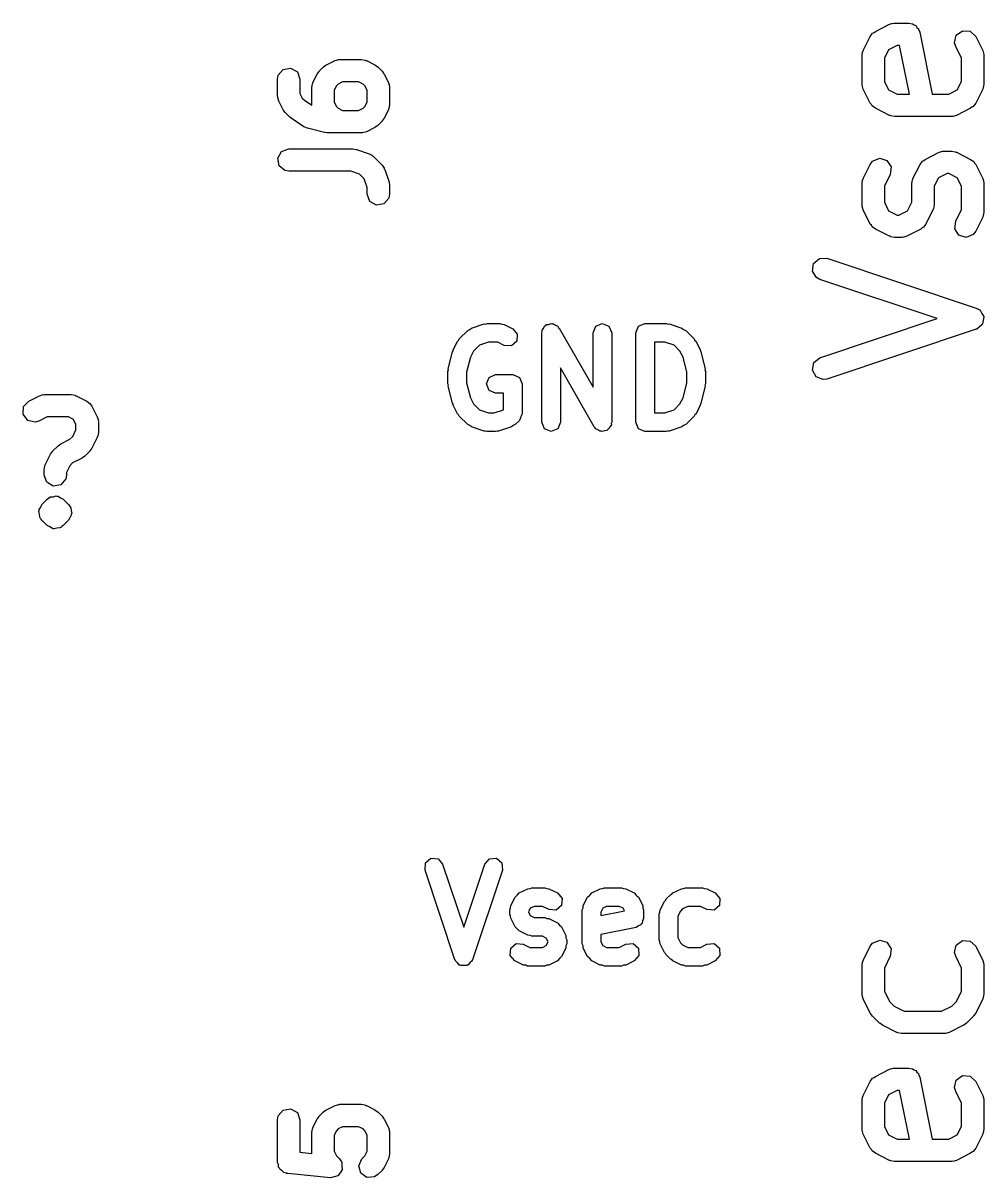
# Model space of a CAD drawing. Extents: x 83.3 to 116.7, y -116.7 to -83.3.
# Drawn here: x 110.29 to 116.73, y -100.02 to -92.28 of the extents above; entities that cross this region are included whole.
import ezdxf

# ---------------------------------------------------------------- set-up
doc = ezdxf.new("R2010")
doc.units = 0
doc.layers.add('BLACK', color=7, linetype='CONTINUOUS')

msp = doc.modelspace()

# ---------------------------------------------------------------- linework, layer by layer
at = {"layer": 'BLACK', "linetype": 'CONTINUOUS'}
for p, q in [((116.095, -92.2901), (116.12, -92.2826)), ((116.12, -92.2826), (116.124, -92.2837)), ((116.124, -92.2837), (116.129, -92.2821)), ((116.129, -92.2821), (116.224, -92.2821)), ((116.224, -92.2821), (116.249, -92.2867)), ((116.249, -92.2867), (116.259, -92.2946)), ((115.966, -92.3712), (115.982, -92.3503)), ((115.982, -92.3503), (115.992, -92.3458)), ((115.992, -92.3458), (116, -92.3377)), ((116, -92.3377), (116.095, -92.2901)), ((116.259, -92.2946), (116.271, -92.2986)), ((116.271, -92.2986), (116.278, -92.3106)), ((116.278, -92.3106), (116.289, -92.3196)), ((116.289, -92.3196), (116.291, -92.3318)), ((116.291, -92.3318), (116.297, -92.3424)), ((116.297, -92.3424), (116.381, -92.7583)), ((116.53, -92.4133), (116.542, -92.3634)), ((116.542, -92.3634), (116.583, -92.3329)), ((116.583, -92.3329), (116.635, -92.3359)), ((116.635, -92.3359), (116.672, -92.3712)), ((115.919, -92.4665), (115.966, -92.3712)), ((116.146, -92.4321), (116.089, -92.4607)), ((116.162, -92.4321), (116.146, -92.4321)), ((116.228, -92.7583), (116.162, -92.4321)), ((116.538, -92.4383), (116.53, -92.4133)), ((116.577, -92.5177), (116.538, -92.4383)), ((116.672, -92.3712), (116.719, -92.4665)), ((115.911, -92.5), (115.915, -92.4743)), ((115.911, -92.6905), (115.911, -92.5)), ((115.915, -92.4743), (115.918, -92.4709)), ((115.918, -92.4709), (115.919, -92.4665)), ((116.089, -92.4607), (116.061, -92.5177)), ((116.061, -92.5177), (116.061, -92.6728)), ((116.577, -92.6728), (116.577, -92.5177)), ((116.719, -92.4665), (116.727, -92.4914)), ((116.727, -92.4914), (116.726, -92.4958)), ((116.726, -92.4958), (116.727, -92.5)), ((116.727, -92.5), (116.727, -92.6905)), ((112.001, -92.6315), (112.034, -92.5922)), ((112.034, -92.5922), (112.084, -92.5833)), ((112.084, -92.5833), (112.129, -92.6089)), ((112.276, -92.6041), (112.304, -92.5755)), ((112.304, -92.5755), (112.322, -92.5627)), ((112.322, -92.5627), (112.324, -92.5615)), ((112.324, -92.5615), (112.381, -92.5329)), ((112.381, -92.5329), (112.406, -92.5255)), ((112.406, -92.5255), (112.41, -92.5265)), ((112.41, -92.5265), (112.414, -92.525)), ((112.414, -92.525), (112.557, -92.525)), ((112.557, -92.525), (112.583, -92.5295)), ((112.583, -92.5295), (112.586, -92.5324)), ((112.586, -92.5324), (112.591, -92.5329)), ((112.591, -92.5329), (112.648, -92.5615)), ((112.648, -92.5615), (112.666, -92.5748)), ((112.666, -92.5748), (112.667, -92.5755)), ((112.667, -92.5755), (112.696, -92.6041)), ((111.996, -92.6571), (112.001, -92.6315)), ((111.996, -92.7714), (111.996, -92.6571)), ((112.129, -92.6089), (112.146, -92.6571)), ((112.146, -92.6571), (112.146, -92.7537)), ((112.233, -92.6807), (112.261, -92.6236)), ((112.261, -92.6236), (112.275, -92.6056)), ((112.275, -92.6056), (112.276, -92.6041)), ((112.432, -92.675), (112.402, -92.6902)), ((112.539, -92.675), (112.432, -92.675)), ((112.57, -92.6902), (112.539, -92.675)), ((112.696, -92.6041), (112.709, -92.6225)), ((112.709, -92.6225), (112.71, -92.6236)), ((112.71, -92.6236), (112.739, -92.6807)), ((116.061, -92.6728), (116.089, -92.7298)), ((116.549, -92.7298), (116.577, -92.6728)), ((112.225, -92.7143), (112.23, -92.6886)), ((112.225, -92.8286), (112.225, -92.7143)), ((112.23, -92.6886), (112.232, -92.6852)), ((112.232, -92.6852), (112.233, -92.6807)), ((112.39, -92.7016), (112.375, -92.732)), ((112.375, -92.732), (112.375, -92.8109)), ((112.402, -92.6902), (112.39, -92.7016)), ((112.581, -92.7016), (112.57, -92.6902)), ((112.596, -92.732), (112.581, -92.7016)), ((112.596, -92.8109), (112.596, -92.732)), ((112.739, -92.6807), (112.746, -92.7057)), ((112.746, -92.7057), (112.745, -92.7101)), ((112.745, -92.7101), (112.746, -92.7143)), ((112.746, -92.7143), (112.746, -92.8286)), ((115.912, -92.6947), (115.911, -92.6905)), ((115.911, -92.699), (115.912, -92.6947)), ((115.919, -92.724), (115.911, -92.699)), ((115.966, -92.8193), (115.919, -92.724)), ((116.089, -92.7298), (116.146, -92.7583)), ((116.492, -92.7583), (116.549, -92.7298)), ((116.719, -92.724), (116.672, -92.8193)), ((116.72, -92.7196), (116.719, -92.724)), ((116.723, -92.7161), (116.72, -92.7196)), ((116.727, -92.6905), (116.723, -92.7161)), ((111.998, -92.7756), (111.996, -92.7714)), ((111.997, -92.78), (111.998, -92.7756)), ((112.004, -92.805), (111.997, -92.78)), ((112.033, -92.8621), (112.004, -92.805)), ((112.146, -92.7537), (112.162, -92.7841)), ((112.162, -92.7841), (112.176, -92.7989)), ((112.176, -92.7989), (112.226, -92.8322)), ((112.226, -92.8322), (112.225, -92.8286)), ((112.375, -92.8109), (112.39, -92.8413)), ((112.581, -92.8413), (112.596, -92.8109)), ((112.746, -92.8286), (112.742, -92.8542)), ((115.974, -92.827), (115.966, -92.8193)), ((115.979, -92.8373), (115.974, -92.827)), ((116.146, -92.7583), (116.228, -92.7583)), ((116.381, -92.7583), (116.492, -92.7583)), ((116.672, -92.8193), (116.656, -92.8402)), ((112.034, -92.8632), (112.033, -92.8621)), ((112.047, -92.8816), (112.034, -92.8632)), ((112.076, -92.9102), (112.047, -92.8816)), ((112.39, -92.8413), (112.402, -92.8526)), ((112.402, -92.8526), (112.432, -92.8679)), ((112.432, -92.8679), (112.539, -92.8679)), ((112.539, -92.8679), (112.57, -92.8526)), ((112.57, -92.8526), (112.581, -92.8413)), ((112.739, -92.8621), (112.71, -92.9193)), ((112.742, -92.8542), (112.739, -92.8577)), ((112.739, -92.8577), (112.739, -92.8621)), ((116, -92.8528), (115.979, -92.8373)), ((116.095, -92.9004), (116, -92.8528)), ((116.099, -92.9009), (116.095, -92.9004)), ((116.103, -92.9038), (116.099, -92.9009)), ((116.129, -92.9083), (116.103, -92.9038)), ((116.514, -92.9068), (116.51, -92.9083)), ((116.518, -92.9078), (116.514, -92.9068)), ((116.543, -92.9004), (116.518, -92.9078)), ((116.638, -92.8528), (116.543, -92.9004)), ((116.646, -92.8446), (116.638, -92.8528)), ((116.656, -92.8402), (116.646, -92.8446)), ((112.079, -92.9117), (112.076, -92.9102)), ((112.087, -92.9195), (112.079, -92.9117)), ((112.173, -92.9767), (112.087, -92.9195)), ((112.173, -92.9768), (112.173, -92.9767)), ((112.196, -92.987), (112.173, -92.9768)), ((112.648, -92.9814), (112.591, -93.0099)), ((112.649, -92.9802), (112.648, -92.9814)), ((112.667, -92.9673), (112.649, -92.9802)), ((112.696, -92.9387), (112.667, -92.9673)), ((112.697, -92.9373), (112.696, -92.9387)), ((112.71, -92.9193), (112.697, -92.9373)), ((116.51, -92.9083), (116.129, -92.9083)), ((112.31, -93.0156), (112.196, -92.987)), ((112.314, -93.0153), (112.31, -93.0156)), ((112.329, -93.0179), (112.314, -93.0153)), ((112.557, -93.0179), (112.329, -93.0179)), ((112.561, -93.0163), (112.557, -93.0179)), ((112.566, -93.0174), (112.561, -93.0163)), ((112.591, -93.0099), (112.566, -93.0174)), ((112.023, -93.1425), (112.071, -93.125)), ((112.071, -93.125), (112.5, -93.125)), ((112.5, -93.125), (112.522, -93.1289)), ((112.522, -93.1289), (112.524, -93.1288)), ((112.524, -93.1288), (112.609, -93.1574)), ((116.428, -93.1472), (116.453, -93.1398)), ((116.453, -93.1398), (116.458, -93.1408)), ((116.458, -93.1408), (116.462, -93.1393)), ((116.462, -93.1393), (116.51, -93.1393)), ((116.51, -93.1393), (116.535, -93.1438)), ((111.998, -93.187), (112.023, -93.1425)), ((112.006, -93.2375), (111.998, -93.187)), ((112.609, -93.1574), (112.632, -93.1698)), ((112.632, -93.1698), (112.635, -93.1736)), ((112.635, -93.1736), (112.639, -93.1755)), ((112.639, -93.1755), (112.696, -93.2327)), ((115.966, -93.2284), (115.982, -93.2074)), ((115.982, -93.2074), (116.029, -93.187)), ((116.029, -93.187), (116.078, -93.2017)), ((116.078, -93.2017), (116.106, -93.2445)), ((116.3, -93.2284), (116.315, -93.2074)), ((116.315, -93.2074), (116.325, -93.203)), ((116.325, -93.203), (116.333, -93.1948)), ((116.333, -93.1948), (116.428, -93.1472)), ((116.535, -93.1438), (116.539, -93.1467)), ((116.539, -93.1467), (116.543, -93.1472)), ((116.543, -93.1472), (116.638, -93.1948)), ((116.638, -93.1948), (116.659, -93.2103)), ((116.659, -93.2103), (116.664, -93.2206)), ((112.046, -93.2705), (112.006, -93.2375)), ((112.071, -93.275), (112.046, -93.2705)), ((112.488, -93.275), (112.071, -93.275)), ((112.545, -93.2941), (112.488, -93.275)), ((112.577, -93.3262), (112.545, -93.2941)), ((112.696, -93.2327), (112.711, -93.254)), ((112.711, -93.254), (112.711, -93.2585)), ((112.711, -93.2585), (112.714, -93.262)), ((112.714, -93.262), (112.743, -93.3477)), ((115.919, -93.3236), (115.966, -93.2284)), ((116.106, -93.2445), (116.1, -93.2954)), ((116.252, -93.3236), (116.3, -93.2284)), ((116.48, -93.2893), (116.423, -93.3178)), ((116.492, -93.2893), (116.48, -93.2893)), ((116.549, -93.3178), (116.492, -93.2893)), ((116.664, -93.2206), (116.672, -93.2284)), ((116.672, -93.2284), (116.719, -93.3236)), ((112.596, -93.3836), (112.577, -93.3262)), ((112.743, -93.3477), (112.746, -93.3699)), ((112.746, -93.3699), (112.746, -93.3714)), ((112.746, -93.3714), (112.746, -93.4286)), ((115.911, -93.3571), (115.915, -93.3315)), ((115.911, -93.5), (115.911, -93.3571)), ((115.915, -93.3315), (115.918, -93.3281)), ((115.918, -93.3281), (115.919, -93.3236)), ((116.1, -93.2954), (116.061, -93.3748)), ((116.244, -93.3571), (116.249, -93.3315)), ((116.244, -93.4823), (116.244, -93.3571)), ((116.249, -93.3315), (116.251, -93.3281)), ((116.251, -93.3281), (116.252, -93.3236)), ((116.423, -93.3178), (116.394, -93.3748)), ((116.577, -93.3748), (116.549, -93.3178)), ((116.719, -93.3236), (116.727, -93.3486)), ((116.727, -93.3486), (116.726, -93.3529)), ((116.726, -93.3529), (116.727, -93.3571)), ((116.727, -93.3571), (116.727, -93.5476)), ((112.596, -93.4286), (112.596, -93.3836)), ((112.614, -93.4768), (112.596, -93.4286)), ((112.746, -93.4286), (112.742, -93.4542)), ((116.061, -93.3748), (116.061, -93.4823)), ((116.394, -93.3748), (116.394, -93.5)), ((116.577, -93.5299), (116.577, -93.3748)), ((112.658, -93.5024), (112.614, -93.4768)), ((112.709, -93.4935), (112.658, -93.5024)), ((112.742, -93.4542), (112.709, -93.4935)), ((115.912, -93.5042), (115.911, -93.5)), ((115.911, -93.5086), (115.912, -93.5042)), ((115.919, -93.5335), (115.911, -93.5086)), ((116.061, -93.4823), (116.089, -93.5393)), ((116.216, -93.5393), (116.244, -93.4823)), ((116.39, -93.5257), (116.387, -93.5291)), ((116.394, -93.5), (116.39, -93.5257)), ((115.966, -93.6288), (115.919, -93.5335)), ((116.089, -93.5393), (116.146, -93.5679)), ((116.146, -93.5679), (116.158, -93.5679)), ((116.158, -93.5679), (116.216, -93.5393)), ((116.386, -93.5335), (116.339, -93.6288)), ((116.387, -93.5291), (116.386, -93.5335)), ((116.538, -93.6093), (116.577, -93.5299)), ((116.719, -93.5812), (116.672, -93.6764)), ((116.72, -93.5767), (116.719, -93.5812)), ((116.723, -93.5733), (116.72, -93.5767)), ((116.727, -93.5476), (116.723, -93.5733)), ((115.974, -93.6365), (115.966, -93.6288)), ((115.979, -93.6468), (115.974, -93.6365)), ((116, -93.6623), (115.979, -93.6468)), ((116.095, -93.7099), (116, -93.6623)), ((116.305, -93.6623), (116.21, -93.7099)), ((116.313, -93.6542), (116.305, -93.6623)), ((116.323, -93.6497), (116.313, -93.6542)), ((116.339, -93.6288), (116.323, -93.6497)), ((116.532, -93.6603), (116.538, -93.6093)), ((116.56, -93.7031), (116.532, -93.6603)), ((116.672, -93.6764), (116.656, -93.6973)), ((116.099, -93.7105), (116.095, -93.7099)), ((116.103, -93.7133), (116.099, -93.7105)), ((116.129, -93.7179), (116.103, -93.7133)), ((116.176, -93.7179), (116.129, -93.7179)), ((116.18, -93.7163), (116.176, -93.7179)), ((116.185, -93.7174), (116.18, -93.7163)), ((116.21, -93.7099), (116.185, -93.7174)), ((116.609, -93.7177), (116.56, -93.7031)), ((116.656, -93.6973), (116.609, -93.7177)), ((115.579, -93.9436), (115.586, -93.8929)), ((115.586, -93.8929), (115.625, -93.8588)), ((115.625, -93.8588), (115.676, -93.8574)), ((115.676, -93.8574), (116.676, -94.1908)), ((115.606, -93.9873), (115.579, -93.9436)), ((115.629, -93.9997), (115.606, -93.9873)), ((116.415, -94.2619), (115.629, -93.9997)), ((116.676, -94.1908), (116.699, -94.2032)), ((116.699, -94.2032), (116.7, -94.205)), ((116.7, -94.205), (116.702, -94.2058)), ((116.702, -94.2058), (116.713, -94.2267)), ((113.295, -94.3257), (113.38, -94.2971)), ((113.38, -94.2971), (113.39, -94.2979)), ((113.39, -94.2979), (113.4, -94.2939)), ((113.4, -94.2939), (113.486, -94.2939)), ((113.486, -94.2939), (113.499, -94.2995)), ((113.499, -94.2995), (113.514, -94.3005)), ((113.514, -94.3005), (113.571, -94.3291)), ((113.798, -94.3022), (113.814, -94.3001)), ((113.814, -94.3001), (113.829, -94.2939)), ((113.829, -94.2939), (113.837, -94.2972)), ((113.837, -94.2972), (113.845, -94.2961)), ((113.845, -94.2961), (113.858, -94.306)), ((114.127, -94.3122), (114.171, -94.2939)), ((114.171, -94.2939), (114.216, -94.3122)), ((114.413, -94.3122), (114.457, -94.2939)), ((114.457, -94.2939), (114.6, -94.2939)), ((114.6, -94.2939), (114.61, -94.2979)), ((114.61, -94.2979), (114.62, -94.2971)), ((114.62, -94.2971), (114.705, -94.3257)), ((115.629, -94.5241), (116.415, -94.2619)), ((116.713, -94.2267), (116.726, -94.2469)), ((116.717, -94.299), (116.716, -94.3012)), ((116.718, -94.2976), (116.717, -94.299)), ((116.722, -94.2742), (116.718, -94.2976)), ((116.727, -94.2509), (116.722, -94.2742)), ((116.726, -94.2469), (116.726, -94.249)), ((116.726, -94.249), (116.727, -94.2509)), ((113.213, -94.3979), (113.27, -94.3408)), ((113.27, -94.3408), (113.284, -94.3352)), ((113.284, -94.3352), (113.295, -94.3257)), ((113.571, -94.3291), (113.602, -94.3652)), ((113.602, -94.3652), (113.599, -94.413)), ((113.766, -94.3564), (113.769, -94.3485)), ((113.766, -94.9564), (113.766, -94.3564)), ((113.768, -94.34), (113.778, -94.3272)), ((113.769, -94.3485), (113.768, -94.34)), ((113.778, -94.3272), (113.784, -94.3122)), ((113.784, -94.3122), (113.792, -94.3089)), ((113.792, -94.3089), (113.798, -94.3022)), ((113.858, -94.306), (113.873, -94.3122)), ((113.873, -94.3122), (113.876, -94.3202)), ((113.876, -94.3202), (113.883, -94.3254)), ((113.883, -94.3254), (114.109, -94.7211)), ((114.109, -94.3564), (114.127, -94.3122)), ((114.109, -94.7211), (114.109, -94.3564)), ((114.216, -94.3122), (114.234, -94.3564)), ((114.234, -94.3564), (114.234, -94.9564)), ((114.395, -94.3564), (114.413, -94.3122)), ((114.395, -94.9564), (114.395, -94.3564)), ((114.705, -94.3257), (114.716, -94.3352)), ((114.716, -94.3352), (114.73, -94.3408)), ((114.73, -94.3408), (114.787, -94.3979)), ((116.676, -94.3331), (115.676, -94.6664)), ((116.678, -94.3317), (116.676, -94.3331)), ((116.68, -94.3317), (116.678, -94.3317)), ((116.698, -94.3159), (116.68, -94.3317)), ((116.716, -94.3012), (116.698, -94.3159)), ((113.173, -94.4713), (113.201, -94.4142)), ((113.201, -94.4142), (113.209, -94.4075)), ((113.209, -94.4075), (113.213, -94.3979)), ((113.348, -94.4396), (113.309, -94.4792)), ((113.41, -94.4189), (113.348, -94.4396)), ((113.471, -94.4189), (113.41, -94.4189)), ((113.515, -94.4409), (113.471, -94.4189)), ((113.563, -94.4443), (113.515, -94.4409)), ((113.599, -94.413), (113.563, -94.4443)), ((114.52, -94.4189), (114.52, -94.8939)), ((114.59, -94.4189), (114.52, -94.4189)), ((114.652, -94.4396), (114.59, -94.4189)), ((114.691, -94.4792), (114.652, -94.4396)), ((114.787, -94.3979), (114.791, -94.4075)), ((114.791, -94.4075), (114.799, -94.4142)), ((114.799, -94.4142), (114.827, -94.4713)), ((113.139, -94.5984), (113.168, -94.4841)), ((113.168, -94.4841), (113.172, -94.4784)), ((113.172, -94.4784), (113.173, -94.4713)), ((113.288, -94.5211), (113.262, -94.6213)), ((113.309, -94.4792), (113.288, -94.5211)), ((114.712, -94.5211), (114.691, -94.4792)), ((114.737, -94.6213), (114.712, -94.5211)), ((114.827, -94.4713), (114.828, -94.4784)), ((114.828, -94.4784), (114.832, -94.4841)), ((114.832, -94.4841), (114.861, -94.5984)), ((115.588, -94.556), (115.629, -94.5241)), ((113.137, -94.6136), (113.141, -94.6062)), ((113.141, -94.6062), (113.139, -94.5984)), ((114.117, -94.9874), (113.891, -94.5918)), ((113.891, -94.5918), (113.891, -94.9564)), ((114.861, -94.5984), (114.859, -94.6062)), ((114.859, -94.6062), (114.862, -94.6136)), ((115.578, -94.6062), (115.588, -94.556)), ((115.603, -94.6514), (115.578, -94.6062)), ((113.137, -94.6993), (113.137, -94.6136)), ((113.262, -94.6213), (113.262, -94.6916)), ((113.395, -94.6993), (113.413, -94.6551)), ((113.413, -94.6551), (113.457, -94.6368)), ((113.457, -94.6368), (113.571, -94.6368)), ((113.571, -94.6368), (113.616, -94.6551)), ((113.616, -94.6551), (113.634, -94.6993)), ((114.737, -94.6916), (114.737, -94.6213)), ((114.862, -94.6136), (114.862, -94.6993)), ((115.65, -94.6702), (115.603, -94.6514)), ((115.676, -94.6664), (115.65, -94.6702)), ((113.141, -94.7066), (113.137, -94.6993)), ((113.139, -94.7144), (113.141, -94.7066)), ((113.168, -94.8287), (113.139, -94.7144)), ((113.262, -94.6916), (113.288, -94.7918)), ((113.413, -94.7435), (113.395, -94.6993)), ((113.457, -94.7618), (113.413, -94.7435)), ((113.509, -94.7618), (113.457, -94.7618)), ((113.509, -94.8733), (113.509, -94.7618)), ((113.634, -94.6993), (113.634, -94.8993)), ((114.712, -94.7918), (114.737, -94.6916)), ((114.861, -94.7144), (114.832, -94.8287)), ((114.862, -94.6993), (114.859, -94.7066)), ((114.859, -94.7066), (114.861, -94.7144)), ((110.295, -94.8515), (110.331, -94.8143)), ((110.331, -94.8143), (110.402, -94.7786)), ((110.402, -94.7786), (110.427, -94.7711)), ((110.427, -94.7711), (110.431, -94.7722)), ((110.431, -94.7722), (110.436, -94.7707)), ((110.436, -94.7707), (110.614, -94.7707)), ((110.614, -94.7707), (110.64, -94.7752)), ((110.64, -94.7752), (110.643, -94.7781)), ((110.643, -94.7781), (110.648, -94.7786)), ((110.648, -94.7786), (110.719, -94.8143)), ((110.719, -94.8143), (110.74, -94.8298)), ((110.74, -94.8298), (110.745, -94.8401)), ((110.745, -94.8401), (110.753, -94.8478)), ((113.172, -94.8344), (113.168, -94.8287)), ((113.173, -94.8415), (113.172, -94.8344)), ((113.201, -94.8987), (113.173, -94.8415)), ((113.288, -94.7918), (113.309, -94.8337)), ((113.309, -94.8337), (113.348, -94.8732)), ((114.652, -94.8732), (114.691, -94.8337)), ((114.691, -94.8337), (114.712, -94.7918)), ((114.827, -94.8415), (114.799, -94.8987)), ((114.828, -94.8344), (114.827, -94.8415)), ((114.832, -94.8287), (114.828, -94.8344)), ((110.292, -94.9028), (110.295, -94.8515)), ((110.323, -94.944), (110.292, -94.9028)), ((110.753, -94.8478), (110.789, -94.9193)), ((110.789, -94.9193), (110.796, -94.9442)), ((113.209, -94.9054), (113.201, -94.8987)), ((113.213, -94.9149), (113.209, -94.9054)), ((113.27, -94.9721), (113.213, -94.9149)), ((113.348, -94.8732), (113.41, -94.8939)), ((113.41, -94.8939), (113.447, -94.8939)), ((113.447, -94.8939), (113.509, -94.8733)), ((113.63, -94.9083), (113.616, -94.9435)), ((113.634, -94.8993), (113.63, -94.9083)), ((114.52, -94.8939), (114.59, -94.8939)), ((114.59, -94.8939), (114.652, -94.8732)), ((114.787, -94.9149), (114.73, -94.9721)), ((114.791, -94.9054), (114.787, -94.9149)), ((114.799, -94.8987), (114.791, -94.9054)), ((110.373, -94.9559), (110.323, -94.944)), ((110.398, -94.9484), (110.373, -94.9559)), ((110.453, -94.9207), (110.398, -94.9484)), ((110.597, -94.9207), (110.453, -94.9207)), ((110.63, -94.9373), (110.597, -94.9207)), ((110.646, -94.9705), (110.63, -94.9373)), ((110.646, -95.0065), (110.646, -94.9705)), ((110.796, -94.9442), (110.795, -94.9486)), ((110.795, -94.9486), (110.796, -94.9528)), ((110.796, -94.9528), (110.796, -95.0242)), ((113.284, -94.9776), (113.27, -94.9721)), ((113.295, -94.9871), (113.284, -94.9776)), ((113.38, -95.0157), (113.295, -94.9871)), ((113.563, -94.9871), (113.477, -95.0157)), ((113.574, -94.9776), (113.563, -94.9871)), ((113.587, -94.972), (113.574, -94.9776)), ((113.616, -94.9435), (113.587, -94.972)), ((113.784, -95.0006), (113.766, -94.9564)), ((113.891, -94.9564), (113.873, -95.0006)), ((114.124, -94.9927), (114.117, -94.9874)), ((114.127, -95.0006), (114.124, -94.9927)), ((114.222, -94.9857), (114.216, -95.0006)), ((114.232, -94.9729), (114.222, -94.9857)), ((114.234, -94.9564), (114.231, -94.9644)), ((114.231, -94.9644), (114.232, -94.9729)), ((114.413, -95.0006), (114.395, -94.9564)), ((114.705, -94.9871), (114.62, -95.0157)), ((114.716, -94.9776), (114.705, -94.9871)), ((114.73, -94.9721), (114.716, -94.9776)), ((110.545, -95.1), (110.606, -95.0697)), ((110.606, -95.0697), (110.624, -95.0512)), ((110.624, -95.0512), (110.646, -95.0065)), ((110.789, -95.0578), (110.753, -95.1292)), ((110.792, -95.0499), (110.789, -95.0533)), ((110.789, -95.0533), (110.789, -95.0578)), ((110.796, -95.0242), (110.792, -95.0499)), ((113.39, -95.015), (113.38, -95.0157)), ((113.4, -95.0189), (113.39, -95.015)), ((113.457, -95.0189), (113.4, -95.0189)), ((113.467, -95.015), (113.457, -95.0189)), ((113.477, -95.0157), (113.467, -95.015)), ((113.829, -95.0189), (113.784, -95.0006)), ((113.873, -95.0006), (113.829, -95.0189)), ((114.142, -95.0068), (114.127, -95.0006)), ((114.155, -95.0167), (114.142, -95.0068)), ((114.163, -95.0156), (114.155, -95.0167)), ((114.171, -95.0189), (114.163, -95.0156)), ((114.186, -95.0127), (114.171, -95.0189)), ((114.202, -95.0107), (114.186, -95.0127)), ((114.208, -95.0039), (114.202, -95.0107)), ((114.216, -95.0006), (114.208, -95.0039)), ((114.457, -95.0189), (114.413, -95.0006)), ((114.6, -95.0189), (114.457, -95.0189)), ((114.61, -95.015), (114.6, -95.0189)), ((114.62, -95.0157), (114.61, -95.015)), ((110.476, -95.1693), (110.489, -95.1512)), ((110.489, -95.1512), (110.49, -95.1498)), ((110.49, -95.1498), (110.526, -95.114)), ((110.526, -95.114), (110.544, -95.1012)), ((110.544, -95.1012), (110.545, -95.1)), ((110.739, -95.1487), (110.703, -95.1844)), ((110.753, -95.1292), (110.739, -95.1472)), ((110.739, -95.1472), (110.739, -95.1487)), ((110.44, -95.2407), (110.476, -95.1693)), ((110.623, -95.2287), (110.604, -95.2472)), ((110.684, -95.1984), (110.623, -95.2287)), ((110.685, -95.1973), (110.684, -95.1984)), ((110.703, -95.1844), (110.685, -95.1973)), ((110.432, -95.2742), (110.437, -95.2486)), ((110.432, -95.3099), (110.432, -95.2742)), ((110.437, -95.2486), (110.44, -95.2451)), ((110.44, -95.2451), (110.44, -95.2407)), ((110.604, -95.2472), (110.582, -95.2919)), ((110.582, -95.2919), (110.582, -95.3099)), ((110.45, -95.3581), (110.432, -95.3099)), ((110.494, -95.3838), (110.45, -95.3581)), ((110.545, -95.3749), (110.494, -95.3838)), ((110.578, -95.3356), (110.545, -95.3749)), ((110.582, -95.3099), (110.578, -95.3356)), ((110.468, -95.4618), (110.47, -95.4593)), ((110.47, -95.4593), (110.472, -95.4589)), ((110.472, -95.4589), (110.475, -95.4563)), ((110.475, -95.4563), (110.495, -95.4546)), ((110.495, -95.4546), (110.514, -95.4495)), ((110.514, -95.4495), (110.517, -95.451)), ((110.517, -95.451), (110.52, -95.4504)), ((110.52, -95.4504), (110.523, -95.4521)), ((110.523, -95.4521), (110.527, -95.4518)), ((110.527, -95.4518), (110.543, -95.463)), ((110.399, -95.5405), (110.41, -95.5246)), ((110.41, -95.5246), (110.418, -95.5069)), ((110.418, -95.5069), (110.454, -95.4712)), ((110.454, -95.4712), (110.462, -95.4655)), ((110.462, -95.4655), (110.464, -95.4628)), ((110.464, -95.4628), (110.467, -95.4619)), ((110.467, -95.4619), (110.468, -95.4618)), ((110.543, -95.463), (110.56, -95.4712)), ((110.56, -95.4712), (110.596, -95.5069)), ((110.596, -95.5069), (110.602, -95.515)), ((110.602, -95.515), (110.604, -95.5169)), ((110.604, -95.5169), (110.605, -95.5201)), ((110.605, -95.5201), (110.611, -95.5282)), ((110.611, -95.5282), (110.613, -95.5477)), ((110.397, -95.5534), (110.4, -95.5473)), ((110.402, -95.5722), (110.397, -95.5534)), ((110.4, -95.5473), (110.399, -95.5405)), ((110.403, -95.5916), (110.402, -95.5722)), ((110.409, -95.5997), (110.403, -95.5916)), ((110.41, -95.603), (110.409, -95.5997)), ((110.413, -95.6049), (110.41, -95.603)), ((110.418, -95.613), (110.413, -95.6049)), ((110.454, -95.6487), (110.418, -95.613)), ((110.596, -95.613), (110.56, -95.6487)), ((110.604, -95.5953), (110.596, -95.613)), ((110.615, -95.5793), (110.604, -95.5953)), ((110.613, -95.5477), (110.618, -95.5665)), ((110.618, -95.5665), (110.615, -95.5726)), ((110.615, -95.5726), (110.615, -95.5793)), ((110.472, -95.6569), (110.454, -95.6487)), ((110.488, -95.6681), (110.472, -95.6569)), ((110.491, -95.6678), (110.488, -95.6681)), ((110.494, -95.6695), (110.491, -95.6678)), ((110.497, -95.6689), (110.494, -95.6695)), ((110.501, -95.6704), (110.497, -95.6689)), ((110.519, -95.6653), (110.501, -95.6704)), ((110.539, -95.6636), (110.519, -95.6653)), ((110.543, -95.661), (110.539, -95.6636)), ((110.545, -95.6606), (110.543, -95.661)), ((110.547, -95.6581), (110.545, -95.6606)), ((110.55, -95.6571), (110.547, -95.658)), ((110.547, -95.658), (110.547, -95.6581)), ((110.552, -95.6544), (110.55, -95.6571)), ((110.56, -95.6487), (110.552, -95.6544)), ((112.984, -97.9562), (112.987, -97.9085)), ((112.987, -97.9085), (113.023, -97.8771)), ((113.023, -97.8771), (113.071, -97.8805)), ((113.071, -97.8805), (113.102, -97.9167)), ((113.102, -97.9167), (113.243, -98.3388)), ((113.243, -98.3388), (113.384, -97.9167)), ((113.384, -97.9167), (113.415, -97.8805)), ((113.415, -97.8805), (113.463, -97.8771)), ((113.463, -97.8771), (113.499, -97.9085)), ((113.499, -97.9085), (113.502, -97.9562)), ((113.184, -98.5562), (112.984, -97.9562)), ((113.502, -97.9562), (113.302, -98.5562)), ((113.615, -98.1091), (113.672, -98.0805)), ((113.672, -98.0805), (113.687, -98.0795)), ((113.687, -98.0795), (113.7, -98.0739)), ((113.7, -98.0739), (113.786, -98.0739)), ((113.786, -98.0739), (113.799, -98.0795)), ((113.799, -98.0795), (113.814, -98.0805)), ((113.814, -98.0805), (113.871, -98.1091)), ((114.101, -98.1091), (114.158, -98.0805)), ((114.158, -98.0805), (114.172, -98.0795)), ((114.172, -98.0795), (114.186, -98.0739)), ((114.186, -98.0739), (114.3, -98.0739)), ((114.3, -98.0739), (114.313, -98.0795)), ((114.313, -98.0795), (114.328, -98.0805)), ((114.328, -98.0805), (114.385, -98.1091)), ((114.643, -98.1091), (114.701, -98.0805)), ((114.701, -98.0805), (114.715, -98.0795)), ((114.715, -98.0795), (114.729, -98.0739)), ((114.729, -98.0739), (114.843, -98.0739)), ((114.843, -98.0739), (114.856, -98.0795)), ((114.856, -98.0795), (114.871, -98.0805)), ((114.871, -98.0805), (114.928, -98.1091)), ((113.558, -98.1942), (113.587, -98.137)), ((113.587, -98.137), (113.602, -98.1241)), ((113.602, -98.1241), (113.615, -98.1091)), ((113.871, -98.1091), (113.902, -98.1452)), ((113.902, -98.1452), (113.899, -98.193)), ((114.044, -98.1942), (114.073, -98.137)), ((114.073, -98.137), (114.088, -98.1241)), ((114.088, -98.1241), (114.101, -98.1091)), ((114.385, -98.1091), (114.398, -98.1241)), ((114.398, -98.1241), (114.413, -98.137)), ((114.413, -98.137), (114.442, -98.1942)), ((114.558, -98.2228), (114.587, -98.1656)), ((114.587, -98.1656), (114.595, -98.1589)), ((114.595, -98.1589), (114.599, -98.1494)), ((114.599, -98.1494), (114.627, -98.1208)), ((114.627, -98.1208), (114.637, -98.1169)), ((114.637, -98.1169), (114.643, -98.1091)), ((114.928, -98.1091), (114.959, -98.1452)), ((114.959, -98.1452), (114.956, -98.193)), ((113.552, -98.2221), (113.557, -98.2087)), ((113.552, -98.2507), (113.552, -98.2221)), ((113.557, -98.2087), (113.558, -98.1942)), ((113.689, -98.2116), (113.677, -98.2364)), ((113.677, -98.2364), (113.689, -98.2613)), ((113.715, -98.1989), (113.689, -98.2116)), ((113.771, -98.1989), (113.715, -98.1989)), ((113.815, -98.2209), (113.771, -98.1989)), ((113.863, -98.2243), (113.815, -98.2209)), ((113.899, -98.193), (113.863, -98.2243)), ((114.037, -98.2221), (114.043, -98.2087)), ((114.037, -98.4507), (114.037, -98.2221)), ((114.043, -98.2087), (114.044, -98.1942)), ((114.175, -98.2116), (114.162, -98.2369)), ((114.162, -98.2602), (114.319, -98.2289)), ((114.162, -98.2369), (114.162, -98.2602)), ((114.2, -98.1989), (114.175, -98.2116)), ((114.285, -98.1989), (114.2, -98.1989)), ((114.311, -98.2116), (114.285, -98.1989)), ((114.319, -98.2289), (114.311, -98.2116)), ((114.442, -98.1942), (114.443, -98.2087)), ((114.443, -98.2087), (114.448, -98.2221)), ((114.448, -98.2221), (114.448, -98.2793)), ((114.552, -98.2507), (114.557, -98.2373)), ((114.557, -98.2373), (114.558, -98.2228)), ((114.694, -98.2306), (114.677, -98.2655)), ((114.708, -98.2164), (114.694, -98.2306)), ((114.743, -98.1989), (114.708, -98.2164)), ((114.828, -98.1989), (114.743, -98.1989)), ((114.872, -98.2209), (114.828, -98.1989)), ((114.92, -98.2243), (114.872, -98.2209)), ((114.956, -98.193), (114.92, -98.2243)), ((113.557, -98.2642), (113.552, -98.2507)), ((113.558, -98.2787), (113.557, -98.2642)), ((113.587, -98.3358), (113.558, -98.2787)), ((113.689, -98.2613), (113.715, -98.2739)), ((113.715, -98.2739), (113.786, -98.2739)), ((113.786, -98.2739), (113.799, -98.2795)), ((113.799, -98.2795), (113.814, -98.2805)), ((113.814, -98.2805), (113.871, -98.3091)), ((113.871, -98.3091), (113.884, -98.3241)), ((114.432, -98.3175), (114.43, -98.3235)), ((114.438, -98.314), (114.432, -98.3175)), ((114.441, -98.2961), (114.438, -98.314)), ((114.448, -98.2793), (114.441, -98.2961)), ((114.552, -98.4221), (114.552, -98.2507)), ((114.677, -98.2655), (114.677, -98.4074)), ((113.602, -98.3488), (113.587, -98.3358)), ((113.615, -98.3638), (113.602, -98.3488)), ((113.672, -98.3923), (113.615, -98.3638)), ((113.687, -98.3934), (113.672, -98.3923)), ((113.7, -98.3989), (113.687, -98.3934)), ((113.771, -98.3989), (113.7, -98.3989)), ((113.796, -98.4116), (113.771, -98.3989)), ((113.884, -98.3241), (113.899, -98.337)), ((113.899, -98.337), (113.927, -98.3942)), ((113.927, -98.3942), (113.928, -98.4087)), ((114.398, -98.3406), (114.162, -98.3877)), ((114.162, -98.3877), (114.162, -98.436)), ((114.413, -98.3304), (114.398, -98.3406)), ((114.43, -98.3235), (114.413, -98.3304)), ((113.558, -98.4799), (113.595, -98.4486)), ((113.595, -98.4486), (113.642, -98.452)), ((113.642, -98.452), (113.686, -98.4739)), ((113.686, -98.4739), (113.771, -98.4739)), ((113.771, -98.4739), (113.796, -98.4613)), ((113.809, -98.4364), (113.796, -98.4116)), ((113.796, -98.4613), (113.809, -98.4364)), ((113.928, -98.4642), (113.927, -98.4787)), ((113.928, -98.4087), (113.934, -98.4221)), ((113.934, -98.4507), (113.928, -98.4642)), ((113.934, -98.4221), (113.934, -98.4507)), ((114.043, -98.4642), (114.037, -98.4507)), ((114.044, -98.4787), (114.043, -98.4642)), ((114.162, -98.436), (114.175, -98.4613)), ((114.175, -98.4613), (114.2, -98.4739)), ((114.2, -98.4739), (114.285, -98.4739)), ((114.285, -98.4739), (114.329, -98.452)), ((114.329, -98.452), (114.377, -98.4486)), ((114.377, -98.4486), (114.413, -98.4799)), ((114.557, -98.4356), (114.552, -98.4221)), ((114.558, -98.4501), (114.557, -98.4356)), ((114.587, -98.5072), (114.558, -98.4501)), ((114.677, -98.4074), (114.694, -98.4423)), ((114.694, -98.4423), (114.708, -98.4565)), ((114.708, -98.4565), (114.743, -98.4739)), ((114.743, -98.4739), (114.828, -98.4739)), ((114.828, -98.4739), (114.872, -98.452)), ((114.872, -98.452), (114.92, -98.4486)), ((114.92, -98.4486), (114.956, -98.4799)), ((115.919, -98.5617), (115.966, -98.4665)), ((115.966, -98.4665), (115.982, -98.4455)), ((115.982, -98.4455), (116.029, -98.4251)), ((116.029, -98.4251), (116.078, -98.4398)), ((116.078, -98.4398), (116.106, -98.4826)), ((116.53, -98.5086), (116.542, -98.4587)), ((116.542, -98.4587), (116.583, -98.4281)), ((116.583, -98.4281), (116.635, -98.4312)), ((116.635, -98.4312), (116.672, -98.4665)), ((116.672, -98.4665), (116.719, -98.5617)), ((113.555, -98.5276), (113.558, -98.4799)), ((113.586, -98.5638), (113.555, -98.5276)), ((113.884, -98.5488), (113.871, -98.5638)), ((113.899, -98.5358), (113.884, -98.5488)), ((113.927, -98.4787), (113.899, -98.5358)), ((114.073, -98.5358), (114.044, -98.4787)), ((114.088, -98.5488), (114.073, -98.5358)), ((114.101, -98.5638), (114.088, -98.5488)), ((114.416, -98.5276), (114.385, -98.5638)), ((114.413, -98.4799), (114.416, -98.5276)), ((114.595, -98.514), (114.587, -98.5072)), ((114.599, -98.5235), (114.595, -98.514)), ((114.627, -98.552), (114.599, -98.5235)), ((114.637, -98.556), (114.627, -98.552)), ((114.959, -98.5276), (114.928, -98.5638)), ((114.956, -98.4799), (114.959, -98.5276)), ((116.1, -98.5335), (116.061, -98.6129)), ((116.106, -98.4826), (116.1, -98.5335)), ((116.538, -98.5335), (116.53, -98.5086)), ((116.577, -98.6129), (116.538, -98.5335)), ((113.187, -98.5597), (113.184, -98.5562)), ((113.187, -98.5644), (113.187, -98.5597)), ((113.202, -98.5774), (113.187, -98.5644)), ((113.215, -98.5923), (113.202, -98.5774)), ((113.22, -98.5927), (113.215, -98.5923)), ((113.223, -98.5957), (113.22, -98.5927)), ((113.243, -98.5943), (113.223, -98.5957)), ((113.263, -98.5957), (113.243, -98.5943)), ((113.266, -98.5927), (113.263, -98.5957)), ((113.271, -98.5923), (113.266, -98.5927)), ((113.284, -98.5774), (113.271, -98.5923)), ((113.299, -98.5644), (113.284, -98.5774)), ((113.302, -98.5562), (113.299, -98.5597)), ((113.299, -98.5597), (113.299, -98.5644)), ((113.643, -98.5923), (113.586, -98.5638)), ((113.658, -98.5934), (113.643, -98.5923)), ((113.671, -98.5989), (113.658, -98.5934)), ((113.786, -98.5989), (113.671, -98.5989)), ((113.799, -98.5934), (113.786, -98.5989)), ((113.814, -98.5923), (113.799, -98.5934)), ((113.871, -98.5638), (113.814, -98.5923)), ((114.158, -98.5923), (114.101, -98.5638)), ((114.172, -98.5934), (114.158, -98.5923)), ((114.186, -98.5989), (114.172, -98.5934)), ((114.3, -98.5989), (114.186, -98.5989)), ((114.313, -98.5934), (114.3, -98.5989)), ((114.328, -98.5923), (114.313, -98.5934)), ((114.385, -98.5638), (114.328, -98.5923)), ((114.643, -98.5638), (114.637, -98.556)), ((114.701, -98.5923), (114.643, -98.5638)), ((114.715, -98.5934), (114.701, -98.5923)), ((114.729, -98.5989), (114.715, -98.5934)), ((114.843, -98.5989), (114.729, -98.5989)), ((114.856, -98.5934), (114.843, -98.5989)), ((114.871, -98.5923), (114.856, -98.5934)), ((114.928, -98.5638), (114.871, -98.5923)), ((115.911, -98.5952), (115.915, -98.5696)), ((115.911, -98.7857), (115.911, -98.5952)), ((115.915, -98.5696), (115.918, -98.5662)), ((115.918, -98.5662), (115.919, -98.5617)), ((116.061, -98.6129), (116.061, -98.768)), ((116.577, -98.768), (116.577, -98.6129)), ((116.719, -98.5617), (116.727, -98.5867)), ((116.727, -98.5867), (116.726, -98.591)), ((116.726, -98.591), (116.727, -98.5952)), ((116.727, -98.5952), (116.727, -98.7857)), ((115.912, -98.7899), (115.911, -98.7857)), ((116.061, -98.768), (116.095, -98.8365)), ((116.543, -98.8365), (116.577, -98.768)), ((116.727, -98.7857), (116.723, -98.8114)), ((115.911, -98.7943), (115.912, -98.7899)), ((115.919, -98.8193), (115.911, -98.7943)), ((115.966, -98.9145), (115.919, -98.8193)), ((116.095, -98.8365), (116.125, -98.8669)), ((116.513, -98.8669), (116.543, -98.8365)), ((116.719, -98.8193), (116.672, -98.9145)), ((116.72, -98.8148), (116.719, -98.8193)), ((116.723, -98.8114), (116.72, -98.8148)), ((115.967, -98.9156), (115.966, -98.9145)), ((115.98, -98.934), (115.967, -98.9156)), ((116.028, -98.9816), (115.98, -98.934)), ((116.125, -98.8669), (116.194, -98.9012)), ((116.194, -98.9012), (116.444, -98.9012)), ((116.444, -98.9012), (116.513, -98.8669)), ((116.658, -98.934), (116.61, -98.9816)), ((116.672, -98.9145), (116.658, -98.9325)), ((116.658, -98.9325), (116.658, -98.934)), ((116.029, -98.9823), (116.028, -98.9816)), ((116.047, -98.9957), (116.029, -98.9823)), ((116.143, -99.0433), (116.047, -98.9957)), ((116.591, -98.9957), (116.495, -99.0433)), ((116.592, -98.9945), (116.591, -98.9957)), ((116.61, -98.9816), (116.592, -98.9945)), ((116.147, -99.0438), (116.143, -99.0433)), ((116.151, -99.0467), (116.147, -99.0438)), ((116.176, -99.0512), (116.151, -99.0467)), ((116.462, -99.0512), (116.176, -99.0512)), ((116.466, -99.0497), (116.462, -99.0512)), ((116.47, -99.0507), (116.466, -99.0497)), ((116.495, -99.0433), (116.47, -99.0507)), ((116, -99.3377), (116.095, -99.2901)), ((116.095, -99.2901), (116.12, -99.2826)), ((116.12, -99.2826), (116.124, -99.2837)), ((116.124, -99.2837), (116.129, -99.2821)), ((116.129, -99.2821), (116.224, -99.2821)), ((116.224, -99.2821), (116.249, -99.2867)), ((116.249, -99.2867), (116.259, -99.2946)), ((116.259, -99.2946), (116.271, -99.2986)), ((116.271, -99.2986), (116.278, -99.3106)), ((116.278, -99.3106), (116.289, -99.3196)), ((116.289, -99.3196), (116.291, -99.3318)), ((115.919, -99.4665), (115.966, -99.3712)), ((115.966, -99.3712), (115.982, -99.3503)), ((115.982, -99.3503), (115.992, -99.3458)), ((115.992, -99.3458), (116, -99.3377)), ((116.291, -99.3318), (116.297, -99.3424)), ((116.297, -99.3424), (116.381, -99.7583)), ((116.53, -99.4133), (116.542, -99.3634)), ((116.542, -99.3634), (116.583, -99.3329)), ((116.583, -99.3329), (116.635, -99.3359)), ((116.635, -99.3359), (116.672, -99.3712)), ((116.672, -99.3712), (116.719, -99.4665)), ((115.911, -99.5), (115.915, -99.4743)), ((115.915, -99.4743), (115.918, -99.4709)), ((115.918, -99.4709), (115.919, -99.4665)), ((116.089, -99.4607), (116.061, -99.5177)), ((116.146, -99.4321), (116.089, -99.4607)), ((116.162, -99.4321), (116.146, -99.4321)), ((116.228, -99.7583), (116.162, -99.4321)), ((116.538, -99.4383), (116.53, -99.4133)), ((116.577, -99.5177), (116.538, -99.4383)), ((116.719, -99.4665), (116.727, -99.4914)), ((112.034, -99.5636), (112.084, -99.5547)), ((112.084, -99.5547), (112.129, -99.5804)), ((112.324, -99.5615), (112.381, -99.5329)), ((112.381, -99.5329), (112.406, -99.5255)), ((112.406, -99.5255), (112.41, -99.5265)), ((112.41, -99.5265), (112.414, -99.525)), ((112.414, -99.525), (112.557, -99.525)), ((112.557, -99.525), (112.583, -99.5295)), ((112.583, -99.5295), (112.586, -99.5324)), ((112.586, -99.5324), (112.591, -99.5329)), ((112.591, -99.5329), (112.648, -99.5615)), ((115.911, -99.6905), (115.911, -99.5)), ((116.061, -99.5177), (116.061, -99.6728)), ((116.577, -99.6728), (116.577, -99.5177)), ((116.727, -99.4914), (116.726, -99.4958)), ((116.726, -99.4958), (116.727, -99.5)), ((116.727, -99.5), (116.727, -99.6905)), ((111.996, -99.6286), (112.001, -99.6029)), ((111.996, -99.9143), (111.996, -99.6286)), ((112.001, -99.6029), (112.034, -99.5636)), ((112.129, -99.5804), (112.146, -99.6286)), ((112.146, -99.6286), (112.146, -99.8464)), ((112.233, -99.6807), (112.261, -99.6236)), ((112.261, -99.6236), (112.275, -99.6056)), ((112.275, -99.6056), (112.276, -99.6041)), ((112.276, -99.6041), (112.304, -99.5755)), ((112.304, -99.5755), (112.322, -99.5627)), ((112.322, -99.5627), (112.324, -99.5615)), ((112.648, -99.5615), (112.666, -99.5748)), ((112.666, -99.5748), (112.667, -99.5755)), ((112.667, -99.5755), (112.696, -99.6041)), ((112.696, -99.6041), (112.709, -99.6225)), ((112.709, -99.6225), (112.71, -99.6236)), ((112.71, -99.6236), (112.739, -99.6807)), ((112.225, -99.7143), (112.23, -99.6886)), ((112.225, -99.8543), (112.225, -99.7143)), ((112.23, -99.6886), (112.232, -99.6852)), ((112.232, -99.6852), (112.233, -99.6807)), ((112.39, -99.7016), (112.375, -99.732)), ((112.402, -99.6902), (112.39, -99.7016)), ((112.432, -99.675), (112.402, -99.6902)), ((112.539, -99.675), (112.432, -99.675)), ((112.57, -99.6902), (112.539, -99.675)), ((112.581, -99.7016), (112.57, -99.6902)), ((112.596, -99.732), (112.581, -99.7016)), ((112.739, -99.6807), (112.746, -99.7057)), ((112.746, -99.7057), (112.745, -99.7101)), ((112.745, -99.7101), (112.746, -99.7143)), ((112.746, -99.7143), (112.746, -99.8571)), ((115.912, -99.6947), (115.911, -99.6905)), ((115.911, -99.699), (115.912, -99.6947)), ((115.919, -99.724), (115.911, -99.699)), ((116.061, -99.6728), (116.089, -99.7298)), ((116.549, -99.7298), (116.577, -99.6728)), ((116.727, -99.6905), (116.723, -99.7161)), ((112.375, -99.732), (112.375, -99.8394)), ((112.596, -99.8394), (112.596, -99.732)), ((115.966, -99.8193), (115.919, -99.724)), ((116.089, -99.7298), (116.146, -99.7583)), ((116.146, -99.7583), (116.228, -99.7583)), ((116.381, -99.7583), (116.492, -99.7583)), ((116.492, -99.7583), (116.549, -99.7298)), ((116.719, -99.724), (116.672, -99.8193)), ((116.72, -99.7196), (116.719, -99.724)), ((116.723, -99.7161), (116.72, -99.7196)), ((112.146, -99.8464), (112.225, -99.8543)), ((112.375, -99.8394), (112.39, -99.8699)), ((112.39, -99.8699), (112.41, -99.8898)), ((112.561, -99.8898), (112.581, -99.8699)), ((112.581, -99.8699), (112.596, -99.8394)), ((112.746, -99.8571), (112.742, -99.8828)), ((115.974, -99.827), (115.966, -99.8193)), ((115.979, -99.8373), (115.974, -99.827)), ((116, -99.8528), (115.979, -99.8373)), ((116.095, -99.9004), (116, -99.8528)), ((116.638, -99.8528), (116.543, -99.9004)), ((116.646, -99.8446), (116.638, -99.8528)), ((116.656, -99.8402), (116.646, -99.8446)), ((116.672, -99.8193), (116.656, -99.8402)), ((112.002, -99.9293), (111.996, -99.9143)), ((112.003, -99.9451), (112.002, -99.9293)), ((112.01, -99.9526), (112.003, -99.9451)), ((112.41, -99.8898), (112.425, -99.9112)), ((112.425, -99.9112), (112.425, -99.9117)), ((112.425, -99.9117), (112.426, -99.912)), ((112.426, -99.912), (112.427, -99.9371)), ((112.427, -99.9371), (112.43, -99.9623)), ((112.54, -99.9363), (112.561, -99.8898)), ((112.553, -99.9859), (112.54, -99.9363)), ((112.71, -99.9478), (112.697, -99.9658)), ((112.739, -99.8907), (112.71, -99.9478)), ((112.742, -99.8828), (112.739, -99.8862)), ((112.739, -99.8862), (112.739, -99.8907)), ((116.099, -99.9009), (116.095, -99.9004)), ((116.103, -99.9038), (116.099, -99.9009)), ((116.129, -99.9083), (116.103, -99.9038)), ((116.51, -99.9083), (116.129, -99.9083)), ((116.514, -99.9068), (116.51, -99.9083)), ((116.518, -99.9078), (116.514, -99.9068)), ((116.543, -99.9004), (116.518, -99.9078)), ((112.014, -99.9625), (112.01, -99.9526)), ((112.028, -99.9705), (112.014, -99.9625)), ((112.039, -99.9819), (112.028, -99.9705)), ((112.056, -99.9866), (112.039, -99.9819)), ((112.058, -99.9881), (112.056, -99.9866)), ((112.06, -99.9878), (112.058, -99.9881)), ((112.064, -99.9889), (112.06, -99.9878)), ((112.35, -100.017), (112.064, -99.9889)), ((112.351, -100.018), (112.35, -100.017)), ((112.35, -100.017), (112.35, -100.017)), ((112.375, -100.011), (112.351, -100.018)), ((112.399, -100.005), (112.375, -100.011)), ((112.4, -100.004), (112.399, -100.005)), ((112.415, -99.9836), (112.4, -100.004)), ((112.4, -100.004), (112.4, -100.004)), ((112.429, -99.9632), (112.415, -99.9836)), ((112.43, -99.9623), (112.429, -99.9627)), ((112.429, -99.9627), (112.429, -99.9632)), ((112.595, -100.015), (112.553, -99.9859)), ((112.646, -100.011), (112.595, -100.015)), ((112.667, -99.9959), (112.646, -100.011)), ((112.696, -99.9673), (112.667, -99.9959)), ((112.697, -99.9658), (112.696, -99.9673))]:
    msp.add_line(p, q, dxfattribs=at)

doc.saveas('drawing.dxf')
